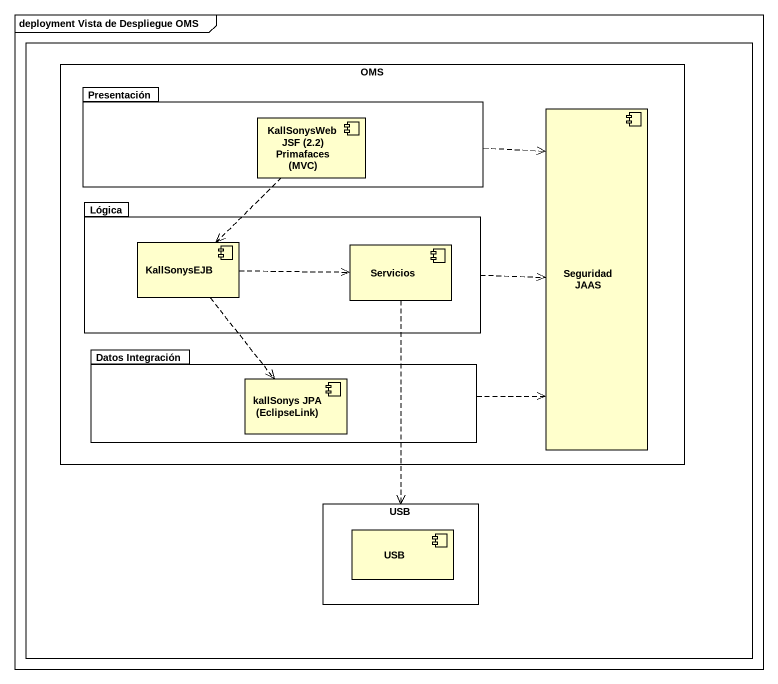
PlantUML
@startuml
mainframe deployment Vista de Despliegue OMS
rectangle " " as rectangle1 #FFFFFF {
  rectangle OMS #FFFFFF {
    package Presentación {
      component "KallSonysWeb JSF (2.2) Primafaces (MVC)" as KallSonysWeb_JSF_2_2
    }
    component "Seguridad JAAS" as Seguridad_JAAS
    package Lógica {
      component KallSonysEJB
      component Servicios
    }
    package "Datos Integración" as Datos_Integración {
      component "kallSonys JPA (EclipseLink)" as kallSonys_JPA_EclipseLink
    }
  }
  rectangle USB {
    component "USB" as USB_2
  }
}
Presentación .right.> Seguridad_JAAS
KallSonysWeb_JSF_2_2 ..> KallSonysEJB
Lógica .right.> Seguridad_JAAS
KallSonysEJB .right.> Servicios
KallSonysEJB ..> kallSonys_JPA_EclipseLink
Servicios ..> USB
Datos_Integración .right.> Seguridad_JAAS
@enduml
